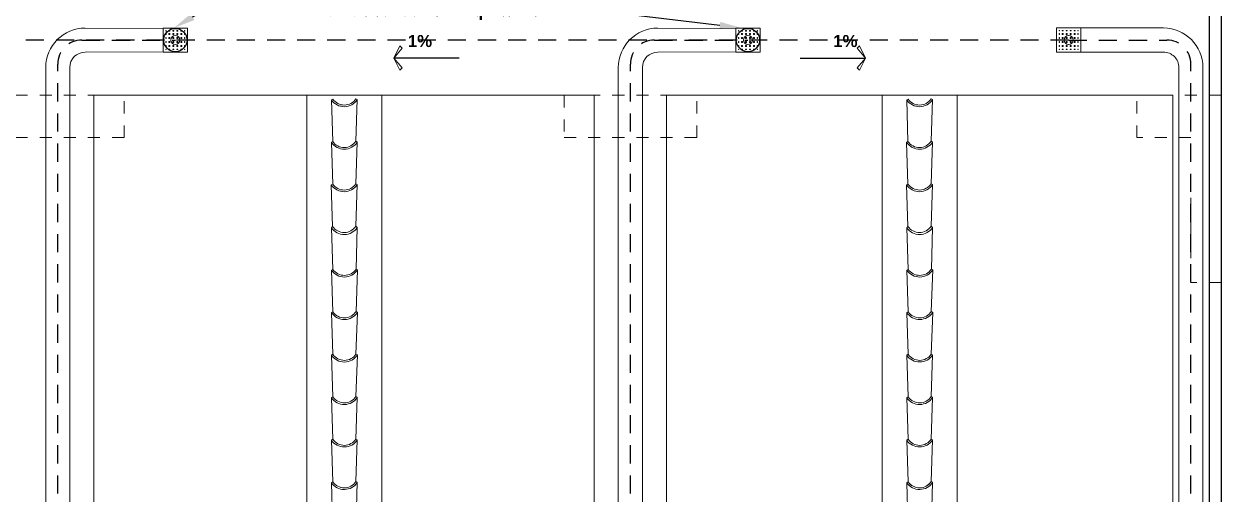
# Model space of a CAD drawing. Header units: metres. Extents: x 27 to 147, y -173 to 8.
# Drawn here: x 73.8 to 83.73, y -104.23 to -100.33 of the extents above; entities that cross this region are included whole.
import ezdxf
from ezdxf import colors
from ezdxf.entities.mleader import LeaderData, LeaderLine
from ezdxf.math import Vec2, Vec3

# ---------------------------------------------------------------- set-up
doc = ezdxf.new("R2010")
doc.units = ezdxf.units.M
doc.linetypes.add('DASHED2', pattern=[0.375, 0.25, -0.125])
doc.linetypes.add('HIDDEN2', pattern=[0.1875, 0.125, -0.0625])
for name, color, linetype, lineweight in [('2D Drafting - General_Pen_No__46', 7, 'Continuous', 25), ('Cotas varias El', 253, 'Continuous', 13), ('Equipamiento SR', 23, 'Continuous', 0), ('GRAFO 0 BLANCO', 7, 'Continuous', 0), ('grafo 2', 31, 'Continuous', 20), ('GRAFO 4', 7, 'Continuous', 30), ('GRAFO01', 7, 'Continuous', 0), ('GRfo 3', 7, 'Continuous', 30), ('I.S. CANALETAS', 12, 'Continuous', 0), ('Interior - Mobiliario', 7, 'Continuous', 5), ('letras sr', 7, 'Continuous', 5), ('linea0016', 144, 'HIDDEN2', 9), ('Lineas Referencia', 73, 'Continuous', 13), ('teja andina', 252, 'Continuous', 0), ('TEJAS ANDINA', 253, 'Continuous', 0)]:
    doc.layers.add(name, color=color, linetype=linetype, lineweight=lineweight)
doc.layers.add('Interior - Mobiliario _Pluma_Nº__3', color=7, linetype='Continuous', lineweight=18, true_color=0xff6600)
doc.layers.add('Mobiliario', color=7, linetype='Continuous', lineweight=0, true_color=0x7f7f7f)
doc.styles.add('GENERATED_STYLE_2', font='arial.ttf')
doc.styles.get("Standard").update_dxf_attribs({"font": 'arial.ttf'})

# ---------------------------------------------------------------- blocks, each defined once
blk = doc.blocks.new('A$C295C7585')
at = {"layer": 'Mobiliario', "lineweight": 15}
for p, q in [((1.374978025502969, 3.076203088460716), (1.513853283491699, 3.40416242087349)), ((1.513853283491699, 3.40416242087349), (1.527648820229842, 3.406546360073889)), ((1.556330874160267, 2.995064099900674), (1.716417933508637, 3.313533070731637)), ((1.716417933508637, 3.313533070731637), (1.70900166888714, 3.325407371513847)), ((1.222307230775641, 2.745859816847769), (1.36118248876528, 3.073819149260316)), ((1.36118248876528, 3.073819149260316), (1.374978025502969, 3.076203088460716)), ((1.403660079433394, 2.6647208282875), (1.563747138781764, 2.983189799118463)), ((1.563747138781764, 2.983189799118463), (1.556330874160267, 2.995064099900674)), ((1.069636436049223, 2.415516545234141), (1.208511694038407, 2.743475877646915)), ((1.208511694038407, 2.743475877646915), (1.222307230776096, 2.745859816847542)), ((1.250989284706975, 2.334377556673871), (1.411076344054891, 2.652846527505289)), ((1.411076344054891, 2.652846527505289), (1.403660079433394, 2.6647208282875)), ((0.9169656413223493, 2.085173273620967), (1.055840899311079, 2.413132606033741)), ((1.055840899311079, 2.413132606033741), (1.069636436048768, 2.415516545234595)), ((1.098318489980102, 2.004034285060698), (1.258405549328472, 2.322503255891888)), ((1.258405549328472, 2.322503255891888), (1.25098928470652, 2.334377556674326)), ((0.7650785429282223, 1.751017721853714), (0.9031190902182971, 2.079350511766734)), ((0.9031190902182971, 2.079350511766734), (0.9169656413223493, 2.085173273620967)), ((0.94643139158552, 1.66987873329299), (1.10492039455994, 1.989062689736784)), ((1.10492039455994, 1.989062689736784), (1.098439325062163, 2.004274668164622)), ((0.612407748201349, 1.420674450239858), (0.7512830061905333, 1.748633782652632)), ((0.7512830061905333, 1.748633782652632), (0.7650785429282223, 1.751017721853486)), ((0.7937605968586467, 1.339535461679816), (0.953847656207472, 1.658004432511007)), ((0.953847656207472, 1.658004432511007), (0.94643139158552, 1.66987873329299)), ((0.4597369534749305, 1.090331178626684), (0.5986122114636601, 1.418290511039459)), ((0.5986122114636601, 1.418290511039459), (0.6124077482018038, 1.420674450240085)), ((0.8011768614805987, 1.327661160897833), (0.7937605968591015, 1.339535461679816)), ((0.6410898021322282, 1.009192190066642), (0.8011768614805987, 1.327661160897833)), ((0.3070661587476025, 0.7599879070137376), (0.4459414167367868, 1.087947239426285)), ((0.4459414167367868, 1.087947239426285), (0.4597369534749305, 1.090331178626911)), ((0.4884190074053549, 0.6788489184534683), (0.6485060667537255, 0.997317889284659)), ((0.6485060667537255, 0.997317889284659), (0.6410898021322282, 1.009192190066642)), ((0.1543953640207292, 0.4296446354001091), (0.2932706220099135, 0.757603967813111)), ((0.2932706220099135, 0.757603967813111), (0.3070661587480572, 0.7599879070135103)), ((0.3357482126784817, 0.3485056468398398), (0.4958352720268522, 0.6669746176712579)), ((0.4958352720268522, 0.6669746176712579), (0.4884190074053549, 0.6788489184534683)), ((0.001724569293855893, 0.09930136378693533), (0.1405998272830402, 0.4272606961997099)), ((0.1405998272830402, 0.4272606961997099), (0.1543953640207292, 0.4296446354007912)), ((0.1830774179516084, 0.01816237522666597), (0.3431644773004336, 0.3366313460578567)), ((0.3431644773004336, 0.3366313460578567), (0.3357482126784817, 0.3485056468402945))]:
    blk.add_line(p, q, dxfattribs=at)
for centre, radius, start, end in [((1.64559542193274, 3.42692813519011), 0.1336946849706216, 189.8041789864884, 301.9874291323811), ((1.64559542193274, 3.42692813519011), 0.1196946849706216, 189.8041789864884, 301.9874291323811), ((1.492924627205866, 3.096584863576936), 0.1336946849706216, 189.8041789864884, 301.9874291323811), ((1.492924627205866, 3.096584863576936), 0.1196946849706216, 189.8041789864884, 301.9874291323811), ((1.340253832479448, 2.766241591963535), 0.1336946849706216, 189.8041789864884, 301.9874291323811), ((1.340253832479448, 2.766241591963535), 0.1196946849706216, 189.8041789864884, 301.9874291323811), ((1.187583037752574, 2.435898320350134), 0.1336946849706216, 189.8041789864884, 301.9874291323811), ((1.187583037752574, 2.435898320350134), 0.1196946849706216, 189.8041789864884, 301.9874291323811), ((1.034204698330086, 2.101672659223368), 0.1329726096647947, 189.6640148896703, 302.1275932302208), ((1.034912243024337, 2.105555048736051), 0.1196946849706216, 189.8041789864884, 301.9874291323811), ((0.8830251446311195, 1.77139949696948), 0.1336946849706216, 189.8041789864884, 301.9874291323811), ((0.8830251446311195, 1.77139949696948), 0.1196946849706216, 189.8041789864884, 301.9874291323811), ((0.7303543499047009, 1.441056225356306), 0.1336946849706216, 189.8041789864884, 301.9874291323811), ((0.7303543499047009, 1.441056225356306), 0.1196946849706216, 189.8041789864884, 301.9874291323811), ((0.5776835551778277, 1.110712953743132), 0.1336946849706216, 189.8041789864884, 301.9874291323811), ((0.5776835551778277, 1.110712953743132), 0.1196946849706216, 189.8041789864884, 301.9874291323811), ((0.4250127604509544, 0.7803696821295034), 0.1336946849706216, 189.8041789864884, 301.9874291323811), ((0.4250127604509544, 0.7803696821295034), 0.1196946849706216, 189.8041789864884, 301.9874291323811), ((0.2723419657240811, 0.4500264105163296), 0.1336946849706216, 189.8041789864884, 301.9874291323811), ((0.2723419657240811, 0.4500264105163296), 0.1196946849706216, 189.8041789864884, 301.9874291323811), ((0.1196711709962983, 0.119683138902019), 0.1196946849706216, 189.8041789864884, 301.9874291323811)]:
    blk.add_arc(centre, radius, start, end, dxfattribs=at)
blk = doc.blocks.new('Red 18')
at = {"layer": 'GRAFO 0 BLANCO', "linetype": 'Continuous'}
for p, q in [((0.05, 0.2041666666666667), (0.04583333333333334, 0.2041666666666667)), ((0.04583333333333334, 0.2041666666666667), (0.04583333333333334, 0.2)), ((0.04583333333333334, 0.2), (0.04583333333333334, 0.2041666666666667)), ((0.04583333333333334, 0.2041666666666667), (0.05, 0.2041666666666667)), ((0.04583333333333334, 0.2), (0.05, 0.2)), ((0.05, 0.2), (0.04583333333333334, 0.2)), ((0.05, 0.2), (0.05, 0.2041666666666667)), ((0.05, 0.2041666666666667), (0.05, 0.2)), ((0.07916666666666668, 0.2041666666666667), (0.07083333333333333, 0.2041666666666667)), ((0.07083333333333333, 0.2041666666666667), (0.07083333333333333, 0.2)), ((0.07083333333333333, 0.2041666666666667), (0.07916666666666668, 0.2041666666666667)), ((0.07083333333333333, 0.2), (0.07083333333333333, 0.2041666666666667)), ((0.07083333333333333, 0.2), (0.07916666666666668, 0.2)), ((0.07916666666666668, 0.2), (0.07083333333333333, 0.2)), ((0.07916666666666668, 0.2), (0.07916666666666668, 0.2041666666666667)), ((0.07916666666666668, 0.2041666666666667), (0.07916666666666668, 0.2)), ((0.1125, 0.2041666666666667), (0.1041666666666667, 0.2041666666666667)), ((0.1041666666666667, 0.2041666666666667), (0.1041666666666667, 0.2)), ((0.1041666666666667, 0.2041666666666667), (0.1125, 0.2041666666666667)), ((0.1041666666666667, 0.2), (0.1041666666666667, 0.2041666666666667)), ((0.1041666666666667, 0.2), (0.1125, 0.2)), ((0.1125, 0.2), (0.1041666666666667, 0.2)), ((0.1125, 0.2), (0.1125, 0.2041666666666667)), ((0.1125, 0.2041666666666667), (0.1125, 0.2)), ((0.1458333333333333, 0.2041666666666667), (0.1375, 0.2041666666666667)), ((0.1375, 0.2041666666666667), (0.1375, 0.2)), ((0.1375, 0.2041666666666667), (0.1458333333333333, 0.2041666666666667)), ((0.1375, 0.2), (0.1375, 0.2041666666666667)), ((0.1375, 0.2), (0.1458333333333333, 0.2)), ((0.1458333333333333, 0.2), (0.1375, 0.2)), ((0.1458333333333333, 0.2), (0.1458333333333333, 0.2041666666666667)), ((0.1458333333333333, 0.2041666666666667), (0.1458333333333333, 0.2)), ((0.1791666666666666, 0.2041666666666667), (0.1708333333333333, 0.2041666666666667)), ((0.1708333333333333, 0.2041666666666667), (0.1708333333333333, 0.2)), ((0.1708333333333333, 0.2041666666666667), (0.1791666666666666, 0.2041666666666667)), ((0.1708333333333333, 0.2), (0.1708333333333333, 0.2041666666666667)), ((0.1708333333333333, 0.2), (0.1791666666666666, 0.2)), ((0.1791666666666666, 0.2), (0.1708333333333333, 0.2)), ((0.1791666666666666, 0.2), (0.1791666666666666, 0.2041666666666667)), ((0.1791666666666666, 0.2041666666666667), (0.1791666666666666, 0.2)), ((0.2041666666666667, 0.2041666666666667), (0.2, 0.2041666666666667)), ((0.2, 0.2041666666666667), (0.2, 0.2)), ((0.2, 0.2), (0.2, 0.2041666666666667)), ((0.2, 0.2041666666666667), (0.2041666666666667, 0.2041666666666667)), ((0.2, 0.2), (0.2041666666666667, 0.2)), ((0.2041666666666667, 0.2), (0.2, 0.2)), ((0.2041666666666667, 0.2), (0.2041666666666667, 0.2041666666666667)), ((0.2041666666666667, 0.2041666666666667), (0.2041666666666667, 0.2)), ((0.05, 0.1791666666666666), (0.04583333333333334, 0.1791666666666666)), ((0.04583333333333334, 0.1791666666666666), (0.04583333333333334, 0.1708333333333333)), ((0.04583333333333334, 0.1708333333333333), (0.04583333333333334, 0.1791666666666666)), ((0.04583333333333334, 0.1791666666666666), (0.05, 0.1791666666666666)), ((0.04583333333333334, 0.1708333333333333), (0.05, 0.1708333333333333)), ((0.05, 0.1708333333333333), (0.04583333333333334, 0.1708333333333333)), ((0.05, 0.1458333333333333), (0.04583333333333334, 0.1458333333333333)), ((0.04583333333333334, 0.1458333333333333), (0.04583333333333334, 0.1375)), ((0.04583333333333334, 0.1375), (0.04583333333333334, 0.1458333333333333)), ((0.04583333333333334, 0.1458333333333333), (0.05, 0.1458333333333333)), ((0.04583333333333334, 0.1375), (0.05, 0.1375)), ((0.05, 0.1375), (0.04583333333333334, 0.1375)), ((0.05, 0.1125), (0.04583333333333334, 0.1125)), ((0.04583333333333334, 0.1125), (0.04583333333333334, 0.1041666666666667)), ((0.04583333333333334, 0.1041666666666667), (0.04583333333333334, 0.1125)), ((0.04583333333333334, 0.1125), (0.05, 0.1125)), ((0.04583333333333334, 0.1041666666666667), (0.05, 0.1041666666666667)), ((0.05, 0.1041666666666667), (0.04583333333333334, 0.1041666666666667)), ((0.05, 0.1708333333333333), (0.05, 0.1791666666666666)), ((0.05, 0.1791666666666666), (0.05, 0.1708333333333333)), ((0.05, 0.1375), (0.05, 0.1458333333333333)), ((0.05, 0.1458333333333333), (0.05, 0.1375)), ((0.05, 0.1041666666666667), (0.05, 0.1125)), ((0.05, 0.1125), (0.05, 0.1041666666666667)), ((0.07916666666666668, 0.1791666666666666), (0.07083333333333333, 0.1791666666666666)), ((0.07083333333333333, 0.1791666666666666), (0.07083333333333333, 0.1708333333333333)), ((0.07083333333333333, 0.1708333333333333), (0.07083333333333333, 0.1791666666666666)), ((0.07083333333333333, 0.1791666666666666), (0.07916666666666668, 0.1791666666666666)), ((0.07083333333333333, 0.1708333333333333), (0.07916666666666668, 0.1708333333333333)), ((0.07916666666666668, 0.1708333333333333), (0.07083333333333333, 0.1708333333333333)), ((0.07916666666666668, 0.1458333333333333), (0.07083333333333333, 0.1458333333333333)), ((0.07083333333333333, 0.1458333333333333), (0.07083333333333333, 0.1375)), ((0.07083333333333333, 0.1375), (0.07083333333333333, 0.1458333333333333)), ((0.07083333333333333, 0.1458333333333333), (0.07916666666666668, 0.1458333333333333)), ((0.07083333333333333, 0.1375), (0.07916666666666668, 0.1375)), ((0.07916666666666668, 0.1375), (0.07083333333333333, 0.1375)), ((0.07916666666666668, 0.1125), (0.07083333333333333, 0.1125)), ((0.07083333333333333, 0.1125), (0.07083333333333333, 0.1041666666666667)), ((0.07083333333333333, 0.1041666666666667), (0.07083333333333333, 0.1125)), ((0.07083333333333333, 0.1125), (0.07916666666666668, 0.1125)), ((0.07083333333333333, 0.1041666666666667), (0.07916666666666668, 0.1041666666666667)), ((0.07916666666666668, 0.1041666666666667), (0.07083333333333333, 0.1041666666666667)), ((0.07916666666666668, 0.1708333333333333), (0.07916666666666668, 0.1791666666666666)), ((0.07916666666666668, 0.1791666666666666), (0.07916666666666668, 0.1708333333333333)), ((0.07916666666666668, 0.1375), (0.07916666666666668, 0.1458333333333333)), ((0.07916666666666668, 0.1458333333333333), (0.07916666666666668, 0.1375)), ((0.07916666666666668, 0.1041666666666667), (0.07916666666666668, 0.1125)), ((0.07916666666666668, 0.1125), (0.07916666666666668, 0.1041666666666667)), ((0.1125, 0.1791666666666666), (0.1041666666666667, 0.1791666666666666)), ((0.1041666666666667, 0.1791666666666666), (0.1041666666666667, 0.1708333333333333)), ((0.1041666666666667, 0.1708333333333333), (0.1041666666666667, 0.1791666666666666)), ((0.1041666666666667, 0.1791666666666666), (0.1125, 0.1791666666666666)), ((0.1041666666666667, 0.1708333333333333), (0.1125, 0.1708333333333333)), ((0.1125, 0.1708333333333333), (0.1041666666666667, 0.1708333333333333)), ((0.1125, 0.1458333333333333), (0.1041666666666667, 0.1458333333333333)), ((0.1041666666666667, 0.1458333333333333), (0.1041666666666667, 0.1375)), ((0.1041666666666667, 0.1375), (0.1041666666666667, 0.1458333333333333)), ((0.1041666666666667, 0.1458333333333333), (0.1125, 0.1458333333333333)), ((0.1041666666666667, 0.1375), (0.1125, 0.1375)), ((0.1125, 0.1375), (0.1041666666666667, 0.1375)), ((0.1125, 0.1125), (0.1041666666666667, 0.1125)), ((0.1041666666666667, 0.1125), (0.1041666666666667, 0.1041666666666667)), ((0.1041666666666667, 0.1041666666666667), (0.1041666666666667, 0.1125)), ((0.1041666666666667, 0.1125), (0.1125, 0.1125)), ((0.1041666666666667, 0.1041666666666667), (0.1125, 0.1041666666666667)), ((0.1125, 0.1041666666666667), (0.1041666666666667, 0.1041666666666667)), ((0.1125, 0.1708333333333333), (0.1125, 0.1791666666666666)), ((0.1125, 0.1791666666666666), (0.1125, 0.1708333333333333)), ((0.1125, 0.1375), (0.1125, 0.1458333333333333)), ((0.1125, 0.1458333333333333), (0.1125, 0.1375)), ((0.1125, 0.1041666666666667), (0.1125, 0.1125)), ((0.1125, 0.1125), (0.1125, 0.1041666666666667)), ((0.1458333333333333, 0.1791666666666666), (0.1375, 0.1791666666666666)), ((0.1375, 0.1791666666666666), (0.1375, 0.1708333333333333)), ((0.1375, 0.1708333333333333), (0.1375, 0.1791666666666666)), ((0.1375, 0.1791666666666666), (0.1458333333333333, 0.1791666666666666)), ((0.1375, 0.1708333333333333), (0.1458333333333333, 0.1708333333333333)), ((0.1458333333333333, 0.1708333333333333), (0.1375, 0.1708333333333333)), ((0.1458333333333333, 0.1458333333333333), (0.1375, 0.1458333333333333)), ((0.1375, 0.1458333333333333), (0.1375, 0.1375)), ((0.1375, 0.1375), (0.1375, 0.1458333333333333)), ((0.1375, 0.1458333333333333), (0.1458333333333333, 0.1458333333333333)), ((0.1375, 0.1375), (0.1458333333333333, 0.1375)), ((0.1458333333333333, 0.1375), (0.1375, 0.1375)), ((0.1458333333333333, 0.1125), (0.1375, 0.1125)), ((0.1375, 0.1125), (0.1375, 0.1041666666666667)), ((0.1375, 0.1041666666666667), (0.1375, 0.1125)), ((0.1375, 0.1125), (0.1458333333333333, 0.1125)), ((0.1375, 0.1041666666666667), (0.1458333333333333, 0.1041666666666667)), ((0.1458333333333333, 0.1041666666666667), (0.1375, 0.1041666666666667)), ((0.1458333333333333, 0.1708333333333333), (0.1458333333333333, 0.1791666666666666)), ((0.1458333333333333, 0.1791666666666666), (0.1458333333333333, 0.1708333333333333)), ((0.1458333333333333, 0.1375), (0.1458333333333333, 0.1458333333333333)), ((0.1458333333333333, 0.1458333333333333), (0.1458333333333333, 0.1375)), ((0.1458333333333333, 0.1041666666666667), (0.1458333333333333, 0.1125)), ((0.1458333333333333, 0.1125), (0.1458333333333333, 0.1041666666666667)), ((0.1791666666666666, 0.1791666666666666), (0.1708333333333333, 0.1791666666666666)), ((0.1708333333333333, 0.1791666666666666), (0.1708333333333333, 0.1708333333333333)), ((0.1708333333333333, 0.1708333333333333), (0.1708333333333333, 0.1791666666666666)), ((0.1708333333333333, 0.1791666666666666), (0.1791666666666666, 0.1791666666666666)), ((0.1708333333333333, 0.1708333333333333), (0.1791666666666666, 0.1708333333333333)), ((0.1791666666666666, 0.1708333333333333), (0.1708333333333333, 0.1708333333333333)), ((0.1791666666666666, 0.1458333333333333), (0.1708333333333333, 0.1458333333333333)), ((0.1708333333333333, 0.1458333333333333), (0.1708333333333333, 0.1375)), ((0.1708333333333333, 0.1375), (0.1708333333333333, 0.1458333333333333)), ((0.1708333333333333, 0.1458333333333333), (0.1791666666666666, 0.1458333333333333)), ((0.1708333333333333, 0.1375), (0.1791666666666666, 0.1375)), ((0.1791666666666666, 0.1375), (0.1708333333333333, 0.1375)), ((0.1791666666666666, 0.1125), (0.1708333333333333, 0.1125)), ((0.1708333333333333, 0.1125), (0.1708333333333333, 0.1041666666666667)), ((0.1708333333333333, 0.1041666666666667), (0.1708333333333333, 0.1125)), ((0.1708333333333333, 0.1125), (0.1791666666666666, 0.1125)), ((0.1708333333333333, 0.1041666666666667), (0.1791666666666666, 0.1041666666666667)), ((0.1791666666666666, 0.1041666666666667), (0.1708333333333333, 0.1041666666666667)), ((0.1791666666666666, 0.1708333333333333), (0.1791666666666666, 0.1791666666666666)), ((0.1791666666666666, 0.1791666666666666), (0.1791666666666666, 0.1708333333333333)), ((0.1791666666666666, 0.1375), (0.1791666666666666, 0.1458333333333333)), ((0.1791666666666666, 0.1458333333333333), (0.1791666666666666, 0.1375)), ((0.1791666666666666, 0.1041666666666667), (0.1791666666666666, 0.1125)), ((0.1791666666666666, 0.1125), (0.1791666666666666, 0.1041666666666667)), ((0.2041666666666667, 0.1791666666666666), (0.2, 0.1791666666666666)), ((0.2, 0.1791666666666666), (0.2, 0.1708333333333333)), ((0.2, 0.1708333333333333), (0.2, 0.1791666666666666)), ((0.2, 0.1791666666666666), (0.2041666666666667, 0.1791666666666666)), ((0.2, 0.1708333333333333), (0.2041666666666667, 0.1708333333333333)), ((0.2041666666666667, 0.1708333333333333), (0.2, 0.1708333333333333)), ((0.2041666666666667, 0.1458333333333333), (0.2, 0.1458333333333333)), ((0.2, 0.1458333333333333), (0.2, 0.1375)), ((0.2, 0.1375), (0.2, 0.1458333333333333)), ((0.2, 0.1458333333333333), (0.2041666666666667, 0.1458333333333333)), ((0.2, 0.1375), (0.2041666666666667, 0.1375)), ((0.2041666666666667, 0.1375), (0.2, 0.1375)), ((0.2041666666666667, 0.1125), (0.2, 0.1125)), ((0.2, 0.1125), (0.2, 0.1041666666666667)), ((0.2, 0.1041666666666667), (0.2, 0.1125)), ((0.2, 0.1125), (0.2041666666666667, 0.1125)), ((0.2, 0.1041666666666667), (0.2041666666666667, 0.1041666666666667)), ((0.2041666666666667, 0.1041666666666667), (0.2, 0.1041666666666667)), ((0.2041666666666667, 0.1708333333333333), (0.2041666666666667, 0.1791666666666666)), ((0.2041666666666667, 0.1791666666666666), (0.2041666666666667, 0.1708333333333333)), ((0.2041666666666667, 0.1375), (0.2041666666666667, 0.1458333333333333)), ((0.2041666666666667, 0.1458333333333333), (0.2041666666666667, 0.1375)), ((0.2041666666666667, 0.1041666666666667), (0.2041666666666667, 0.1125)), ((0.2041666666666667, 0.1125), (0.2041666666666667, 0.1041666666666667)), ((0.05, 0.07916666666666668), (0.04583333333333334, 0.07916666666666668)), ((0.04583333333333334, 0.07916666666666668), (0.04583333333333334, 0.07083333333333333)), ((0.04583333333333334, 0.07083333333333333), (0.04583333333333334, 0.07916666666666668)), ((0.04583333333333334, 0.07916666666666668), (0.05, 0.07916666666666668)), ((0.04583333333333334, 0.07083333333333333), (0.05, 0.07083333333333333)), ((0.05, 0.07083333333333333), (0.04583333333333334, 0.07083333333333333)), ((0.05, 0.05), (0.04583333333333334, 0.05)), ((0.04583333333333334, 0.05), (0.04583333333333334, 0.04583333333333334)), ((0.04583333333333334, 0.04583333333333334), (0.04583333333333334, 0.05)), ((0.04583333333333334, 0.05), (0.05, 0.05)), ((0.04583333333333334, 0.04583333333333334), (0.05, 0.04583333333333334)), ((0.05, 0.04583333333333334), (0.04583333333333334, 0.04583333333333334)), ((0.05, 0.07083333333333333), (0.05, 0.07916666666666668)), ((0.05, 0.07916666666666668), (0.05, 0.07083333333333333)), ((0.05, 0.04583333333333334), (0.05, 0.05)), ((0.05, 0.05), (0.05, 0.04583333333333334)), ((0.07916666666666668, 0.07916666666666668), (0.07083333333333333, 0.07916666666666668)), ((0.07083333333333333, 0.07916666666666668), (0.07083333333333333, 0.07083333333333333)), ((0.07083333333333333, 0.07083333333333333), (0.07083333333333333, 0.07916666666666668)), ((0.07083333333333333, 0.07916666666666668), (0.07916666666666668, 0.07916666666666668)), ((0.07083333333333333, 0.07083333333333333), (0.07916666666666668, 0.07083333333333333)), ((0.07916666666666668, 0.07083333333333333), (0.07083333333333333, 0.07083333333333333)), ((0.07916666666666668, 0.05), (0.07083333333333333, 0.05)), ((0.07083333333333333, 0.05), (0.07083333333333333, 0.04583333333333334)), ((0.07083333333333333, 0.05), (0.07916666666666668, 0.05)), ((0.07083333333333333, 0.04583333333333334), (0.07083333333333333, 0.05)), ((0.07083333333333333, 0.04583333333333334), (0.07916666666666668, 0.04583333333333334)), ((0.07916666666666668, 0.04583333333333334), (0.07083333333333333, 0.04583333333333334)), ((0.07916666666666668, 0.07083333333333333), (0.07916666666666668, 0.07916666666666668)), ((0.07916666666666668, 0.07916666666666668), (0.07916666666666668, 0.07083333333333333)), ((0.07916666666666668, 0.04583333333333334), (0.07916666666666668, 0.05)), ((0.07916666666666668, 0.05), (0.07916666666666668, 0.04583333333333334)), ((0.1125, 0.07916666666666668), (0.1041666666666667, 0.07916666666666668)), ((0.1041666666666667, 0.07916666666666668), (0.1041666666666667, 0.07083333333333333)), ((0.1041666666666667, 0.07083333333333333), (0.1041666666666667, 0.07916666666666668)), ((0.1041666666666667, 0.07916666666666668), (0.1125, 0.07916666666666668)), ((0.1041666666666667, 0.07083333333333333), (0.1125, 0.07083333333333333)), ((0.1125, 0.07083333333333333), (0.1041666666666667, 0.07083333333333333)), ((0.1125, 0.05), (0.1041666666666667, 0.05)), ((0.1041666666666667, 0.05), (0.1041666666666667, 0.04583333333333334)), ((0.1041666666666667, 0.05), (0.1125, 0.05)), ((0.1041666666666667, 0.04583333333333334), (0.1041666666666667, 0.05)), ((0.1041666666666667, 0.04583333333333334), (0.1125, 0.04583333333333334)), ((0.1125, 0.04583333333333334), (0.1041666666666667, 0.04583333333333334)), ((0.1125, 0.07083333333333333), (0.1125, 0.07916666666666668)), ((0.1125, 0.07916666666666668), (0.1125, 0.07083333333333333)), ((0.1125, 0.04583333333333334), (0.1125, 0.05)), ((0.1125, 0.05), (0.1125, 0.04583333333333334)), ((0.1458333333333333, 0.07916666666666668), (0.1375, 0.07916666666666668)), ((0.1375, 0.07916666666666668), (0.1375, 0.07083333333333333)), ((0.1375, 0.07083333333333333), (0.1375, 0.07916666666666668)), ((0.1375, 0.07916666666666668), (0.1458333333333333, 0.07916666666666668)), ((0.1375, 0.07083333333333333), (0.1458333333333333, 0.07083333333333333)), ((0.1458333333333333, 0.07083333333333333), (0.1375, 0.07083333333333333)), ((0.1458333333333333, 0.05), (0.1375, 0.05)), ((0.1375, 0.05), (0.1375, 0.04583333333333334)), ((0.1375, 0.05), (0.1458333333333333, 0.05)), ((0.1375, 0.04583333333333334), (0.1375, 0.05)), ((0.1375, 0.04583333333333334), (0.1458333333333333, 0.04583333333333334)), ((0.1458333333333333, 0.04583333333333334), (0.1375, 0.04583333333333334)), ((0.1458333333333333, 0.07083333333333333), (0.1458333333333333, 0.07916666666666668)), ((0.1458333333333333, 0.07916666666666668), (0.1458333333333333, 0.07083333333333333)), ((0.1458333333333333, 0.04583333333333334), (0.1458333333333333, 0.05)), ((0.1458333333333333, 0.05), (0.1458333333333333, 0.04583333333333334)), ((0.1791666666666666, 0.07916666666666668), (0.1708333333333333, 0.07916666666666668)), ((0.1708333333333333, 0.07916666666666668), (0.1708333333333333, 0.07083333333333333)), ((0.1708333333333333, 0.07083333333333333), (0.1708333333333333, 0.07916666666666668)), ((0.1708333333333333, 0.07916666666666668), (0.1791666666666666, 0.07916666666666668)), ((0.1708333333333333, 0.07083333333333333), (0.1791666666666666, 0.07083333333333333)), ((0.1791666666666666, 0.07083333333333333), (0.1708333333333333, 0.07083333333333333)), ((0.1791666666666666, 0.05), (0.1708333333333333, 0.05)), ((0.1708333333333333, 0.05), (0.1708333333333333, 0.04583333333333334)), ((0.1708333333333333, 0.05), (0.1791666666666666, 0.05)), ((0.1708333333333333, 0.04583333333333334), (0.1708333333333333, 0.05)), ((0.1708333333333333, 0.04583333333333334), (0.1791666666666666, 0.04583333333333334)), ((0.1791666666666666, 0.04583333333333334), (0.1708333333333333, 0.04583333333333334)), ((0.1791666666666666, 0.07083333333333333), (0.1791666666666666, 0.07916666666666668)), ((0.1791666666666666, 0.07916666666666668), (0.1791666666666666, 0.07083333333333333)), ((0.1791666666666666, 0.04583333333333334), (0.1791666666666666, 0.05)), ((0.1791666666666666, 0.05), (0.1791666666666666, 0.04583333333333334)), ((0.2041666666666667, 0.07916666666666668), (0.2, 0.07916666666666668)), ((0.2, 0.07916666666666668), (0.2, 0.07083333333333333)), ((0.2, 0.07083333333333333), (0.2, 0.07916666666666668)), ((0.2, 0.07916666666666668), (0.2041666666666667, 0.07916666666666668)), ((0.2, 0.07083333333333333), (0.2041666666666667, 0.07083333333333333)), ((0.2041666666666667, 0.07083333333333333), (0.2, 0.07083333333333333)), ((0.2041666666666667, 0.05), (0.2, 0.05)), ((0.2, 0.05), (0.2, 0.04583333333333334)), ((0.2, 0.04583333333333334), (0.2, 0.05)), ((0.2, 0.05), (0.2041666666666667, 0.05)), ((0.2, 0.04583333333333334), (0.2041666666666667, 0.04583333333333334)), ((0.2041666666666667, 0.04583333333333334), (0.2, 0.04583333333333334)), ((0.2041666666666667, 0.07083333333333333), (0.2041666666666667, 0.07916666666666668)), ((0.2041666666666667, 0.07916666666666668), (0.2041666666666667, 0.07083333333333333)), ((0.2041666666666667, 0.04583333333333334), (0.2041666666666667, 0.05)), ((0.2041666666666667, 0.05), (0.2041666666666667, 0.04583333333333334))]:
    blk.add_line(p, q, dxfattribs=at)
at = {"layer": 'GRAFO01'}
blk.add_lwpolyline([(0.02500000000000005, 0.02500000000000141), (0.2250000000000001, 0.02500000000000141), (0.2250000000000001, 0.2250000000000014), (0.02500000000000005, 0.2250000000000014)], close=True, dxfattribs=at)
at = {"layer": 'Interior - Mobiliario _Pluma_Nº__3', "linetype": 'Continuous'}
for p, q in [((0.2250000000000001, 0.2250000000000014), (0.02500000000000005, 0.2250000000000014)), ((0.02500000000000005, 0.2250000000000014), (0.02500000000000005, 0.02500000000000141)), ((0.2250000000000001, 0.02500000000000141), (0.2250000000000001, 0.2250000000000014)), ((0.02500000000000005, 0.02500000000000141), (0.2250000000000001, 0.02500000000000141))]:
    blk.add_line(p, q, dxfattribs=at)
blk = doc.blocks.new('FLECHA')
at = {"layer": 'grafo 2', "ltscale": 0.05}
for p, q in [((674350.4068813783, 8489809.493097022, -2.952000000000225), (674350.3571751671, 8489809.392813733, -2.952000000000225)), ((674350.4068813783, 8489809.493097022, -2.952000000000225), (674350.4259006998, 8489809.474077702, -2.952000000000225)), ((674350.4259006998, 8489809.474077702, -2.952000000000225), (674350.3571751671, 8489809.392813733, -2.952000000000225)), ((674350.4259006998, 8489809.311549768, -2.952000000000225), (674350.3571751671, 8489809.392813733, -2.952000000000225)), ((674350.4068813783, 8489809.292530447, -2.952000000000225), (674350.4259006998, 8489809.311549768, -2.952000000000225))]:
    blk.add_line(p, q, dxfattribs=at)
at = {"layer": 'grafo 2', "lineweight": 25}
blk.add_line((674350.8988359317, 8489809.392813733, -2.952000000000225), (674350.3571751671, 8489809.392813733, -2.952000000000225), dxfattribs=at)
at = {"layer": 'grafo 2'}
blk.add_line((674350.3571751671, 8489809.392813733, -2.952000000000225), (674350.4068813783, 8489809.292530447, -2.952000000000225), dxfattribs=at)

msp = doc.modelspace()

# ---------------------------------------------------------------- linework, layer by layer
at = {"layer": 'Cotas varias El'}
for p, q in [((76.14277204883388, -100.9234129995979), (76.14277204883388, -111.2235144146177)), ((76.76623424619027, -100.9234129995979), (76.76623424619027, -111.2235144146177)), ((80.91510554571437, -100.9233763689378), (80.91510554571437, -111.2234777839576)), ((81.53856774307064, -100.9233763689378), (81.53856774307064, -111.2234777839576))]:
    msp.add_line(p, q, dxfattribs=at)
at = {"layer": 'Equipamiento SR'}
for points in [[(74.37742582388137, -100.9234867833245), (78.52742584404461, -100.9234867833245), (78.52742584404461, -111.223514414526), (74.37742582388137, -111.223514414526)], [(79.12742638332327, -100.9234603027991), (83.3274274394779, -100.9234603027991), (83.3274274394779, -111.2234777838659), (79.12742638332327, -111.2234777838659)]]:
    msp.add_lwpolyline(points, close=True, dxfattribs=at)
at = {"layer": 'GRAFO 4', "linetype": 'Continuous'}
msp.add_lwpolyline([(54.92742397717905, -100.923455723698), (54.92742397717905, -99.72345572369805), (83.72742807929569, -99.72345572369805), (83.72742807929569, -100.923455723698)], dxfattribs=at)
for points in [[(54.92742397717905, -99.72345572369805), (83.72742807929569, -99.72345572369805), (83.72742808032808, -111.3234777838659), (54.92742397821155, -111.3234777838659)], [(55.02742397718794, -99.82345572369807), (83.62742807930454, -99.82345572369807), (83.62742808031919, -111.2234777838659), (55.02742397820259, -111.2234777838659)]]:
    msp.add_lwpolyline(points, close=True, dxfattribs=at)
at = {"layer": 'GRAFO01', "color": 251, "linetype": 'DASHED2', "lineweight": 9, "ltscale": 0.2}
for points in [[(73.5274256370592, -101.2734866933218), (74.62742563703728, -101.2734868097417), (74.62742598606178, -100.9234868097836), (73.52742598608415, -100.9234866933635)], [(78.27742644149998, -101.2734602127965), (79.37742644147806, -101.2734603292164), (79.37742679050257, -100.9234603292582), (78.27742679052494, -100.9234602128382)], [(83.72742807929569, -100.923455723698), (83.72742807929569, -102.4734552001999), (83.47742808444934, -102.4734552001999), (83.47742808446048, -101.2734556720753), (83.02742805803484, -101.2734556721758), (83.02742805772175, -100.9234557238588)]]:
    msp.add_lwpolyline(points, close=True, dxfattribs=at)
at = {"layer": 'GRfo 3'}
for centre in [(75.05293973927905, -100.4658988611807), (75.05293973927883, -100.4658993639037), (79.80293947749146, -100.4658988611808), (79.80293947749112, -100.4658998666268)]:
    msp.add_circle(centre, 0.0966952781077453, dxfattribs=at)
at = {"layer": 'I.S. CANALETAS'}
for p, q in [((73.97720062524218, -100.6939204934238), (73.97720062524195, -111.2234927099226)), ((74.17720062524222, -100.6939204934238), (74.17720062524177, -111.2234927099226)), ((78.72720036345447, -100.693920996147), (78.72720036345424, -111.2234932126457)), ((78.92720036345452, -100.693920996147), (78.92720036345406, -111.2234932126457)), ((83.3774251771913, -100.6936681400964), (83.37743052725398, -111.2234909007332)), ((83.577425177191, -100.6936680384791), (83.57743052725402, -111.2234907991158))]:
    msp.add_line(p, q, dxfattribs=at)
for points in [[(74.29291944399574, -100.3661141773684), (75.05293973927905, -100.3692035830729)], [(79.04291918220815, -100.3661141773685), (79.80293947749146, -100.369203583073)], [(83.24938782764411, -100.3656310222749), (82.46350363029853, -100.3656314215714)], [(74.30523780811814, -100.5658828078247), (75.05293973927905, -100.5625941392884)], [(79.05523754633055, -100.5658828078248), (79.80293947749146, -100.5625941392885)], [(83.24938792926127, -100.5656310222747), (82.46350373191581, -100.5656314215712)]]:
    msp.add_lwpolyline(points, dxfattribs=at)
for centre, radius in [((75.05293973927905, -100.4658988611807), 0.0375), ((75.05293973927883, -100.4658993639037), 0.0375), ((75.05316445522192, -100.4657842268403), 0.0375), ((75.05316470081789, -100.4657726716743), 0.0375), ((75.05316552142926, -100.4657661400063), 0.0375), ((75.05316552142904, -100.4657666427293), 0.0375), ((79.80293947749146, -100.4658988611808), 0.0375), ((79.80293947749112, -100.4658998666268), 0.0375), ((79.80316419343421, -100.4657842268404), 0.0375), ((79.80316525964167, -100.4657661400064), 0.0375), ((79.80316525964133, -100.4657671454524), 0.0375), ((82.46321615978798, -100.4657671977896), 0.0375), ((82.46321615978786, -100.4657671977896), 0.0375), ((82.46350368110734, -100.4656314215713), 0.03749999999999999), ((82.46350368110711, -100.4656314215713), 0.03749999999999999)]:
    msp.add_circle(centre, radius, dxfattribs=at)
for centre, radius, start, end in [((74.30523780811814, -100.6939199907008), 0.3280371828760508, 90.00000000003908, 180), ((79.05523754633055, -100.6939199907009), 0.3280371828760508, 90.00000000003908, 180), ((83.24938799431504, -100.6936682051504), 0.3280371828760507, 2.911122434087807e-05, 90.0000291111755), ((74.30523780811814, -100.6939199907008), 0.1280371828760508, 90, 180), ((79.05523754633055, -100.6939199907009), 0.1280371828760508, 90, 180), ((83.24938799431504, -100.6936682051504), 0.1280371828760508, 2.911122434087807e-05, 90.00002911122758)]:
    msp.add_arc(centre, radius, start, end, dxfattribs=at)
at = {"layer": 'linea0016', "linetype": 'HIDDEN2', "lineweight": 30, "ltscale": 1.2}
for p, q in [((82.46321615978786, -100.4657671977896), (56.05316312350863, -100.4657837241171)), ((74.27719900292902, -100.4658828078257), (75.05293973927905, -100.4658988611807)), ((74.2771990029288, -100.4658833105487), (75.05293973927883, -100.4658993639037)), ((79.02719874114143, -100.4658828078258), (79.80293947749146, -100.4658988611808)), ((79.02719874114109, -100.4658838132718), (79.80293947749112, -100.4658998666268)), ((82.46350368110734, -100.4656314215713), (83.27742632160414, -100.4658815521687)), ((74.07719900292875, -111.2235731917846), (74.07719900292875, -100.6658833105487)), ((78.82719874114105, -111.2235736945076), (78.82719874114105, -100.6658838132719)), ((83.47742632160418, -111.2235714334046), (83.47742632160418, -100.6658815521687))]:
    msp.add_line(p, q, dxfattribs=at)
at = {"layer": 'linea0016', "linetype": 'HIDDEN2', "lineweight": 30, "ltscale": 0.9}
for centre, start, end in [((74.27719900292902, -100.6658828078257), 90, 180), ((74.2771990029288, -100.6658833105487), 90, 180), ((79.02719874114143, -100.6658828078258), 90, 180), ((79.02719874114109, -100.6658838132719), 90, 180), ((83.27742632160414, -100.6658815521687), 0, 90)]:
    msp.add_arc(centre, 0.2, start, end, dxfattribs=at)
at = {"layer": 'teja andina', "lineweight": 15}
for p, q in [((76.34725335680844, -100.9621297145056), (76.35840625792991, -100.9544449777541)), ((76.35815810835697, -101.3065102312084), (76.34725335680844, -100.9621297145056)), ((76.55035206388891, -101.3042968283901), (76.56192713571897, -100.9596574226684)), ((76.56192713571897, -100.9596574226684), (76.55060021346151, -100.9522315749357)), ((81.11958685368893, -100.9620930838454), (81.1307397548104, -100.9544083470939)), ((81.13049160523735, -101.3064736005482), (81.11958685368893, -100.9620930838454)), ((81.3226855607694, -101.3042601977299), (81.33426063259947, -100.9596207920082)), ((81.33426063259947, -100.9596207920082), (81.32293371034189, -100.9521949442755)), ((76.34700520723595, -101.3141949679602), (76.35815810835743, -101.3065102312084)), ((76.35790995878494, -101.658575484663), (76.34700520723595, -101.3141949679602)), ((76.55010391431699, -101.6563620818447), (76.56167898614649, -101.3117226761228)), ((76.56167898614649, -101.3117226761228), (76.55035206388891, -101.3042968283901)), ((81.11933870411644, -101.3141583373), (81.13049160523792, -101.3064736005483)), ((81.13024345566544, -101.6585388540029), (81.11933870411644, -101.3141583373)), ((81.32243741119748, -101.6563254511845), (81.33401248302687, -101.3116860454626)), ((81.33401248302687, -101.3116860454626), (81.3226855607694, -101.3042601977299)), ((76.34675705766301, -101.6662602214147), (76.35790995878438, -101.6585754846628)), ((76.35766180921246, -102.0106407381174), (76.34675705766301, -101.6662602214147)), ((76.5498557647445, -102.0084273352991), (76.56143083657446, -101.6637879295772)), ((76.56143083657446, -101.6637879295772), (76.55010391431642, -101.6563620818444)), ((81.1190905545435, -101.6662235907546), (81.13024345566487, -101.6585388540026)), ((81.12999530609295, -102.0106041074572), (81.1190905545435, -101.6662235907546)), ((81.32218926162489, -102.0083907046389), (81.33376433345484, -101.6637512989171)), ((81.33376433345484, -101.6637512989171), (81.32243741119692, -101.6563254511843)), ((76.34785764530477, -102.0213670519617), (76.35766180921246, -102.0106407381174)), ((76.35964700579177, -102.3657373810588), (76.34785764530477, -102.0213670519617)), ((76.56172244643653, -102.0189040767218), (76.5498645017077, -102.008167198527)), ((76.55184096132359, -102.3635239782411), (76.56172244643653, -102.0189040767218)), ((81.12019114218526, -102.0213304213016), (81.12999530609295, -102.0106041074572)), ((81.13198050267226, -102.3657007503987), (81.12019114218526, -102.0213304213016)), ((81.33405594331703, -102.0188674460617), (81.3221979985882, -102.0081305678669)), ((81.32417445820397, -102.363487347581), (81.33405594331703, -102.0188674460617)), ((76.34849410467052, -102.373422117811), (76.35964700579189, -102.365737381059)), ((76.35939885621951, -102.7178026345139), (76.34849410467052, -102.373422117811)), ((76.551592811751, -102.7155892316955), (76.5631678835814, -102.3709498259734)), ((76.5631678835814, -102.3709498259734), (76.55184096132359, -102.3635239782411)), ((81.12082760155101, -102.3733854871509), (81.13198050267238, -102.3657007503989)), ((81.1317323531, -102.7177660038537), (81.12082760155101, -102.3733854871509)), ((81.32392630863148, -102.7155526010354), (81.33550138046189, -102.3709131953133)), ((81.33550138046189, -102.3709131953133), (81.32417445820397, -102.363487347581)), ((76.34824595509804, -102.7254873712654), (76.35939885621985, -102.7178026345135)), ((76.35915070664737, -103.069867887968), (76.34824595509804, -102.7254873712654)), ((76.55134466217885, -103.0676544851497), (76.5629197340088, -102.7230150794278)), ((76.5629197340088, -102.7230150794278), (76.55159281175145, -102.7155892316953)), ((81.12057945197841, -102.7254507406052), (81.13173235310035, -102.7177660038533)), ((81.13148420352786, -103.0698312573079), (81.12057945197841, -102.7254507406052)), ((81.32367815905934, -103.0676178544896), (81.3352532308893, -102.7229784487676)), ((81.3352532308893, -102.7229784487676), (81.32392630863194, -102.7155526010352)), ((76.34799780552544, -103.0775526247198), (76.35915070664726, -103.0698678879678)), ((76.35890255707432, -103.4219331414224), (76.34799780552544, -103.0775526247198)), ((76.55109651260636, -103.4197197386041), (76.56267158443632, -103.0750803328822)), ((76.56267158443632, -103.0750803328822), (76.55134466217885, -103.0676544851497)), ((81.12033130240593, -103.0775159940596), (81.13148420352775, -103.0698312573077)), ((81.13123605395481, -103.4218965107623), (81.12033130240593, -103.0775159940596)), ((81.32343000948686, -103.419683107944), (81.33500508131681, -103.075043702222)), ((81.33500508131681, -103.075043702222), (81.32367815905934, -103.0676178544896)), ((76.34774965595295, -103.4296178781741), (76.35890255707488, -103.4219331414224)), ((76.35865440750206, -103.7739983948772), (76.34774965595295, -103.4296178781741)), ((76.55084836303399, -103.7717849920589), (76.56242343486394, -103.4271455863368)), ((76.56242343486394, -103.4271455863368), (76.55109651260636, -103.4197197386041)), ((81.12008315283344, -103.429581247514), (81.13123605395538, -103.4218965107623)), ((81.13098790438244, -103.773961764217), (81.12008315283344, -103.429581247514)), ((81.32318185991448, -103.7717483613987), (81.33475693174432, -103.4271089556766)), ((81.33475693174432, -103.4271089556766), (81.32343000948686, -103.419683107944)), ((76.56217528529191, -103.7792108397912), (76.55084836303388, -103.7717849920585)), ((81.33450878217229, -103.779174209131), (81.32318185991426, -103.7717483613983)), ((76.34750150638047, -103.7816831316288), (76.35865440750172, -103.7739983948766)), ((76.35840625792946, -104.1260636483316), (76.34750150638047, -103.7816831316288)), ((76.55060021346151, -104.1238502455133), (76.56217528529191, -103.7792108397912)), ((81.11983500326096, -103.7816465009686), (81.13098790438221, -103.7739617642164)), ((81.13073975480995, -104.1260270176714), (81.11983500326096, -103.7816465009686)), ((81.322933710342, -104.1238136148531), (81.33450878217229, -103.779174209131))]:
    msp.add_line(p, q, dxfattribs=at)
for centre, radius, start, end in [((76.45375932837635, -100.8887433959962), 0.1293409205322173, 214.568192939296, 326.7514430851888), ((76.45375932837635, -100.8887433959962), 0.1157968302204076, 214.568192939296, 326.7514430851888), ((81.22609282525673, -100.888706765336), 0.1293409205322173, 214.568192939296, 326.7514430851888), ((81.22609282525673, -100.888706765336), 0.1157968302204076, 214.568192939296, 326.7514430851888), ((76.45351117880432, -101.2408086494506), 0.1293409205322173, 214.568192939296, 326.7514430851888), ((76.45351117880432, -101.2408086494506), 0.1157968302204076, 214.568192939296, 326.7514430851888), ((81.2258446756847, -101.2407720187905), 0.1293409205322173, 214.568192939296, 326.7514430851888), ((81.2258446756847, -101.2407720187905), 0.1157968302204076, 214.568192939296, 326.7514430851888), ((76.45326302923183, -101.5928739029052), 0.1293409205322173, 214.568192939296, 326.7514430851888), ((76.45326302923183, -101.5928739029052), 0.1157968302204076, 214.568192939296, 326.7514430851888), ((81.22559652611233, -101.592837272245), 0.1293409205322173, 214.568192939296, 326.7514430851888), ((81.22559652611233, -101.592837272245), 0.1157968302204076, 214.568192939296, 326.7514430851888), ((76.45396662586325, -101.948636446805), 0.1286423595926425, 214.428028842479, 326.8916071830312), ((76.45301487965844, -101.9449391563609), 0.1157968302204076, 214.568192939296, 326.7514430851888), ((81.22630012274374, -101.9485998161449), 0.1286423595926425, 214.428028842479, 326.8916071830312), ((81.22534837653893, -101.9449025257008), 0.1157968302204076, 214.568192939296, 326.7514430851888), ((76.45500007623832, -102.3000357993014), 0.1293409205322173, 214.568192939296, 326.7514430851888), ((76.45500007623832, -102.3000357993014), 0.1157968302204076, 214.568192939296, 326.7514430851888), ((81.22733357311881, -102.2999991686413), 0.1293409205322173, 214.568192939296, 326.7514430851888), ((81.22733357311881, -102.2999991686413), 0.1157968302204076, 214.568192939296, 326.7514430851888), ((76.45475192666618, -102.6521010527556), 0.1293409205322173, 214.568192939296, 326.7514430851888), ((76.45475192666618, -102.6521010527556), 0.1157968302204076, 214.568192939296, 326.7514430851888), ((81.22708542354667, -102.6520644220954), 0.1293409205322173, 214.568192939296, 326.7514430851888), ((81.22708542354667, -102.6520644220954), 0.1157968302204076, 214.568192939296, 326.7514430851888), ((76.45450377709369, -103.00416630621), 0.1293409205322173, 214.568192939296, 326.7514430851888), ((76.45450377709369, -103.00416630621), 0.1157968302204076, 214.568192939296, 326.7514430851888), ((81.22683727397418, -103.0041296755498), 0.1293409205322173, 214.568192939296, 326.7514430851888), ((81.22683727397418, -103.0041296755498), 0.1157968302204076, 214.568192939296, 326.7514430851888), ((76.45425562752132, -103.3562315596648), 0.1293409205322173, 214.568192939296, 326.7514430851888), ((76.45425562752132, -103.3562315596648), 0.1157968302204076, 214.568192939296, 326.7514430851888), ((81.22658912440181, -103.3561949290047), 0.1293409205322173, 214.568192939296, 326.7514430851888), ((81.22658912440181, -103.3561949290047), 0.1157968302204076, 214.568192939296, 326.7514430851888), ((76.45400747794884, -103.7082968131192), 0.1157968302204076, 214.568192939296, 326.7514430851888), ((81.22634097482921, -103.7082601824591), 0.1157968302204076, 214.568192939296, 326.7514430851888), ((76.45400747794884, -103.7082968131192), 0.1293409205322173, 214.568192939296, 326.7514430851888), ((81.22634097482921, -103.7082601824591), 0.1293409205322173, 214.568192939296, 326.7514430851888), ((76.4537593283759, -104.0603620665749), 0.1157968302204076, 214.568192939296, 326.7514430851888), ((81.22609282525639, -104.0603254359148), 0.1157968302204076, 214.568192939296, 326.7514430851888)]:
    msp.add_arc(centre, radius, start, end, dxfattribs=at)

# ---------------------------------------------------------------- block references
at = {"layer": 'Interior - Mobiliario', "color": 104, "linetype": 'Continuous', "lineweight": 20, "true_color": 0x029e21}
for p, rotation in [((74.92793973927905, -100.3408988611807), 270), ((74.92793973927883, -100.3408993639037), 270), ((79.67793947749146, -100.3408988611808), 270), ((79.67793947749112, -100.3408998666268), 270), ((82.33850361759653, -100.3406314850822), 270.0000291112275), ((82.3385036175963, -100.3406314850822), 270.0000291112275)]:
    msp.add_blockref('Red 18', p, dxfattribs=dict(at, rotation=rotation))
at = {"layer": 'Lineas Referencia'}
msp.add_blockref('FLECHA', (-674273.4913403762, -8489910.008067014, 2.952000000000225), dxfattribs=at)
at = {"layer": 'Lineas Referencia', "xscale": -1}
msp.add_blockref('FLECHA', (674431.1352326685, -8489910.008067014, 2.952000000000225), dxfattribs=at)
at = {"layer": 'TEJAS ANDINA', "xscale": 0.9674350222721193, "yscale": 0.9674350222721193, "zscale": 0.9674350222721193, "rotation": 24.76401395280984}
for p in [(76.39738040531131, -107.7376750973173), (81.1697139021918, -107.7376384666572)]:
    msp.add_blockref('A$C295C7585', p, dxfattribs=at)

# ---------------------------------------------------------------- texts
at = {"layer": '2D Drafting - General_Pen_No__46', "char_height": 0.1, "attachment_point": 7, "style": 'GENERATED_STYLE_2'}
for insert in [(76.94212628692753, -100.5248260961042), (80.47113933286005, -100.5248260961042)]:
    msp.add_mtext('{\\fSansSerif|b1|i0|c2|p2; 1%}', dxfattribs=dict(at, insert=insert))

# ---------------------------------------------------------------- leaders
at = {"layer": 'letras sr', "linetype": 'Continuous'}
ml = msp.add_multileader_mtext('Standard', dxfattribs=at)
ml.set_content('{\\fTrebuchet MS|b1|i0|c0|p34;Sumidero sifonico de acero inoxidable 200x200x30 con dn de salida 75mmq=1.5 l7s }', color=256)
ml.set_leader_properties()
ml.build(insert=Vec2(0, 0))
ml.multileader.update_dxf_attribs({"dogleg_length": 0.36, "arrow_head_size": 0.18})
ctx = ml.context
ctx.base_point, ctx.char_height, ctx.arrow_head_size, ctx.landing_gap_size, ctx.plane_origin = Vec3(76.1916553052357, -99.89752713398046), 0.1, 0.18, 0.09, Vec3(77.631026251349, -97.73043465112237)
ctx.text_align_type = 2
notes = []
notes.append((ctx, [(1, (1, 1, 0), (75.8316553052357, -99.89752713398046), (1, 0), 0.36, [(1, [(79.74877281082479, -100.3658988611808)], 0, []), (0, [(75.04043973927912, -100.3658988611806)], 0, [])])]))
ctx.mtext.insert, ctx.mtext.width, ctx.mtext.defined_height, ctx.mtext.alignment, ctx.mtext.flow_direction = Vec3(78.07990446348492, -99.83338571983903), 1.814681836083764, 0.714334133320157, 3, 5
for ctx, leaders in notes:
    for number, flags, end, landing, length, lines in leaders:
        leader = LeaderData()
        leader.index, (leader.has_last_leader_line, leader.has_dogleg_vector, leader.attachment_direction) = number, flags
        leader.last_leader_point, leader.dogleg_vector, leader.dogleg_length = Vec3(end), Vec3(landing), length
        for number, points, colour, breaks in lines:
            line = LeaderLine()
            line.index, line.vertices, line.color, line.breaks = number, Vec3.list(points), colors.encode_raw_color(colour), breaks
            leader.lines.append(line)
        ctx.leaders.append(leader)

doc.saveas('drawing.dxf')
